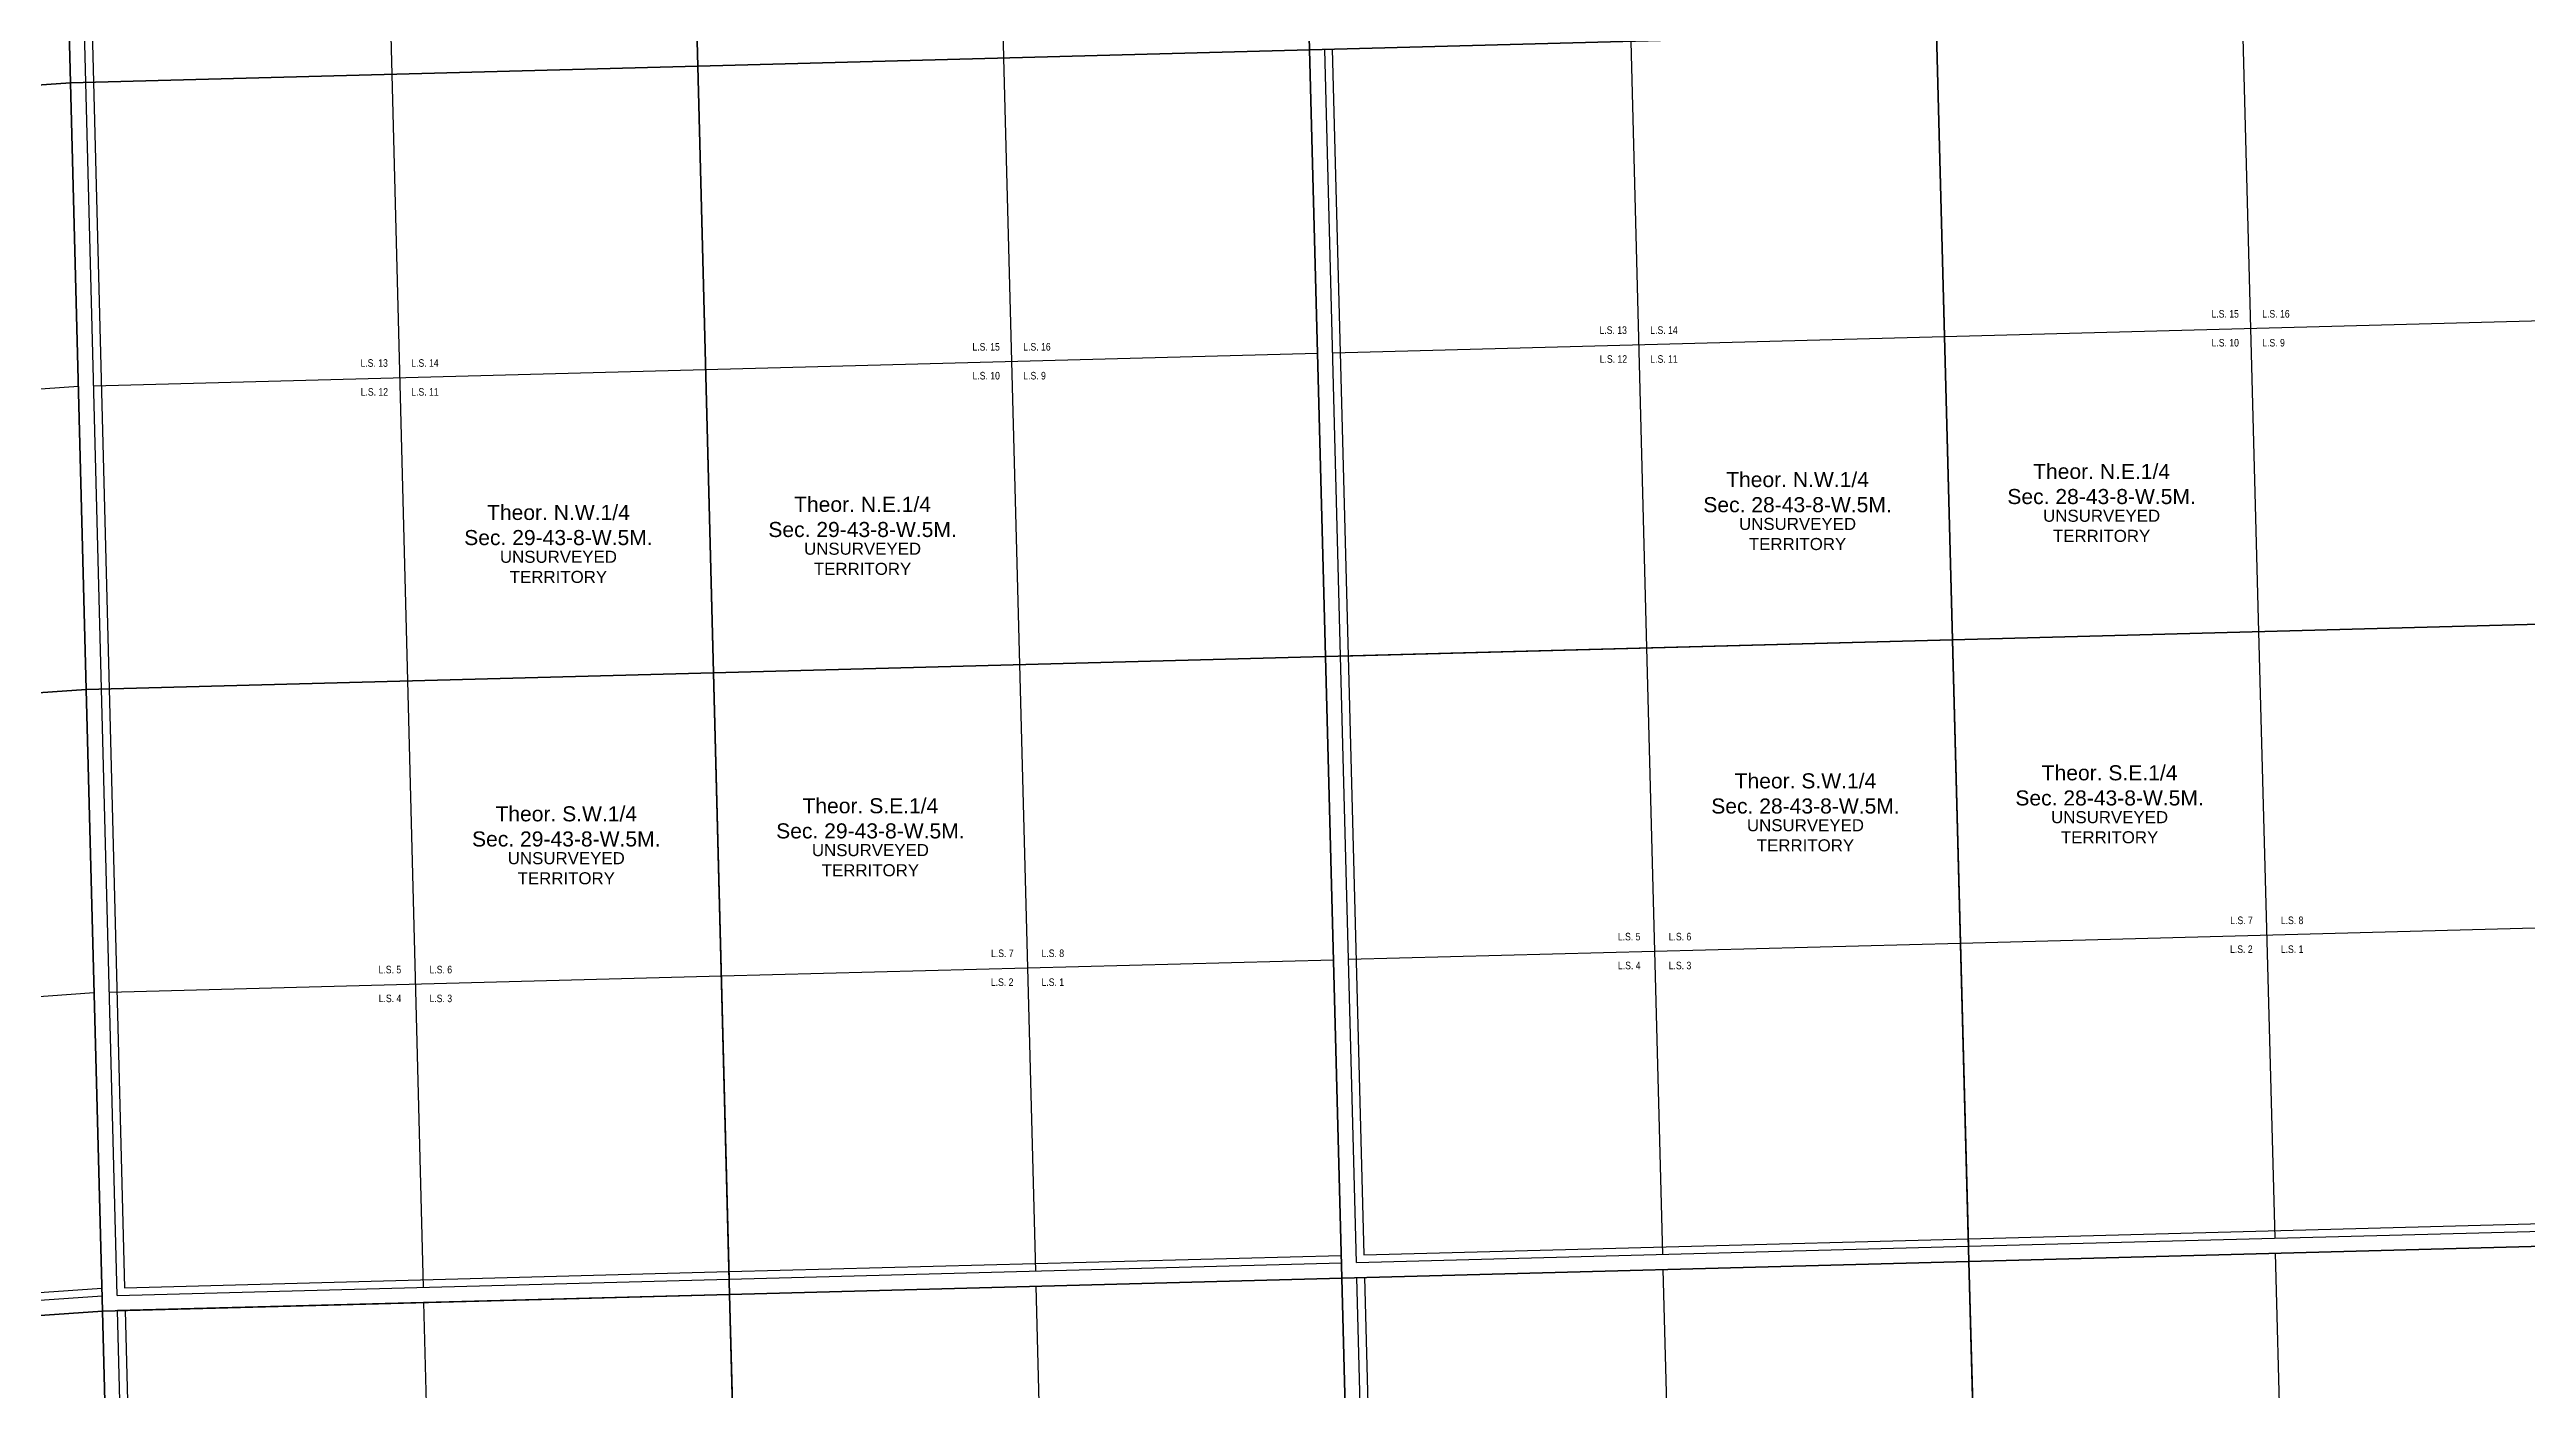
# Model space of a CAD drawing. Header units: millimetres. Extents: x 623951 to 634241, y 5836956 to 5847139.
# Drawn here: x 625674 to 628959, y 5843485 to 5845261 of the extents above; entities that cross this region are included whole.
import ezdxf

# ---------------------------------------------------------------- set-up
doc = ezdxf.new("R2010")
doc.units = ezdxf.units.MM
for name, color, linetype in [('C-SYMBOL', 7, 'Continuous'), ('C-UNS-T', 7, 'Continuous'), ('L-QSEC', 7, 'Continuous'), ('L-QUATER', 30, 'Continuous'), ('L-SECTION-LSD', 7, 'Continuous'), ('L-USEC', 7, 'Continuous'), ('L-USEC-0', 1, 'Continuous'), ('L-USEC2012', 3, 'Continuous'), ('L-USEC3018', 5, 'Continuous')]:
    doc.layers.add(name, color=color, linetype=linetype)
doc.styles.add('100L', font='ARIALN.TTF', dxfattribs={"height": 11})
doc.styles.get("Standard").update_dxf_attribs({"font": 'arial.ttf'})

msp = doc.modelspace()

# ---------------------------------------------------------------- linework, layer by layer
at = {"layer": 'L-QSEC'}
for p, q in [((626491.9, 5846847.6), (626533.7, 5845239.4)), ((628177.1, 5845283), (628219.5, 5843674.8)), ((626533.7, 5845239.4), (626575.6, 5843631.1)), ((627386.5, 5844457.4), (629010, 5844500.5)), ((625742.9, 5844413.7), (627366.4, 5844456.8)), ((624102.7, 5844301.3), (625722.8, 5844413.2)), ((628220, 5843654.7), (628262.5, 5842046.5)), ((626576.1, 5843611), (626618, 5842002.8))]:
    msp.add_line(p, q, dxfattribs=at)
at = {"layer": 'L-QUATER'}
for points in [[(627324.3, 5846065.1), (628155.8, 5846087.2), (628177.1, 5845283), (627345.3, 5845261)], [(625681.2, 5846021.4), (626512.8, 5846043.5), (626533.7, 5845239.4), (625702, 5845217.3)], [(626512.8, 5846043.5), (627324.3, 5846065.1), (627345.3, 5845261), (626533.7, 5845239.4)], [(624871.4, 5845965.3), (625681.2, 5846021.4), (625702, 5845217.3), (624892.1, 5845161.2)], [(627345.3, 5845261), (628177.1, 5845283), (628198.3, 5844478.9), (627366.4, 5844456.8)], [(628177.1, 5845283), (628988.7, 5845304.6), (629010, 5844500.5), (628198.3, 5844478.9)], [(626533.7, 5845239.4), (627345.3, 5845261), (627366.4, 5844456.8), (626554.7, 5844435.3)], [(624892.1, 5845161.2), (625702, 5845217.3), (625722.8, 5844413.2), (624912.7, 5844357)], [(625702, 5845217.3), (626533.7, 5845239.4), (626554.7, 5844435.3), (625722.8, 5844413.2)], [(628198.3, 5844478.9), (629010, 5844500.5), (629031.9, 5843676.3), (628220, 5843654.7)], [(626554.7, 5844435.3), (627366.4, 5844456.8), (627388, 5843632.6), (626576.1, 5843611)], [(627366.4, 5844456.8), (628198.3, 5844478.9), (628220, 5843654.7), (627388, 5843632.6)], [(625722.8, 5844413.2), (626554.7, 5844435.3), (626576.1, 5843611), (625744.1, 5843588.9)], [(624912.7, 5844357), (625722.8, 5844413.2), (625744.1, 5843588.9), (624933.9, 5843532.8)], [(628220, 5843654.7), (629031.9, 5843676.3), (629053.3, 5842872.2), (628241.3, 5842850.6)], [(627388, 5843632.6), (628220, 5843654.7), (628241.3, 5842850.6), (627409.1, 5842828.5)], [(625744.1, 5843588.9), (626576.1, 5843611), (626597.1, 5842806.9), (625764.9, 5842784.8)], [(626576.1, 5843611), (627388, 5843632.6), (627409.1, 5842828.5), (626597.1, 5842806.9)], [(624933.9, 5843532.8), (625744.1, 5843588.9), (625764.9, 5842784.8), (624954.6, 5842728.7)]]:
    msp.add_lwpolyline(points, close=True, dxfattribs=at)
at = {"layer": 'L-SECTION-LSD'}
for p, q in [((626918.5, 5846054.3), (626939.5, 5845250.2)), ((626107.1, 5846032.7), (626127.9, 5845228.6)), ((628582.9, 5845293.8), (628604.2, 5844489.7)), ((626939.5, 5845250.2), (626960.6, 5844446.1)), ((627771.3, 5845272.3), (627792.4, 5844468.2)), ((626127.9, 5845228.6), (626148.8, 5844424.5)), ((628187.7, 5844881), (628999.4, 5844902.6)), ((626544.2, 5844837.3), (627355.9, 5844858.9)), ((627376, 5844859.4), (628187.7, 5844881)), ((625732.5, 5844815.8), (626544.2, 5844837.3)), ((624902.4, 5844759.2), (625712.4, 5844815.2)), ((628604.2, 5844489.7), (628625.5, 5843685.6)), ((627792.4, 5844468.2), (627813.6, 5843664)), ((626148.8, 5844424.5), (626169.7, 5843620.4)), ((626960.6, 5844446.1), (626981.6, 5843641.9)), ((628208.9, 5844076.9), (629020.7, 5844098.4)), ((627397.1, 5844055.3), (628208.9, 5844076.9)), ((625753.3, 5844011.6), (626565.1, 5844033.2)), ((626565.1, 5844033.2), (627377, 5844054.8)), ((624923.1, 5843955.1), (625733.2, 5844011.1)), ((627814.1, 5843643.9), (627835.2, 5842839.8)), ((628626, 5843665.5), (628647.3, 5842861.4)), ((626982.1, 5843621.8), (627003.1, 5842817.7)), ((626170.2, 5843600.3), (626191, 5842796.1))]:
    msp.add_line(p, q, dxfattribs=at)
at = {"layer": 'L-USEC'}
for points in [[(627345.3, 5845261), (626533.7, 5845239.4)], [(625702, 5845217.3), (624892.1, 5845161.2)], [(626533.7, 5845239.4), (625722.1, 5845217.8)]]:
    msp.add_lwpolyline(points, dxfattribs=at)
at = {"layer": 'L-USEC-0'}
for points in [[(627345.3, 5845261), (627324.3, 5846065.1)], [(625702, 5845217.3), (625681.2, 5846021.4)], [(627366.4, 5844456.8), (627345.3, 5845261)], [(625722.8, 5844413.2), (625702, 5845217.3)], [(627387.5, 5843652.7), (627366.4, 5844456.8)], [(625743.6, 5843609.1), (625722.8, 5844413.2)], [(629031.9, 5843676.3), (628220, 5843654.7)], [(628220, 5843654.7), (627408.1, 5843633.2)], [(624933.8, 5843553), (625743.6, 5843609.1)], [(626576.1, 5843611), (625764.2, 5843589.5)], [(627388, 5843632.6), (626576.1, 5843611)], [(627409.1, 5842828.5), (627388, 5843632.6)], [(625744.1, 5843588.9), (624933.9, 5843532.8)], [(625764.9, 5842784.8), (625744.1, 5843588.9)]]:
    msp.add_lwpolyline(points, dxfattribs=at)
at = {"layer": 'L-USEC2012'}
for points in [[(625722.1, 5845217.8), (625701.3, 5846022)], [(627386.5, 5844457.4), (627365.5, 5845261.5)], [(625742.9, 5844413.7), (625722.1, 5845217.8)], [(627407.6, 5843653.3), (627386.5, 5844457.4)], [(625763.7, 5843609.6), (625742.9, 5844413.7)], [(627407.6, 5843653.3), (628219.5, 5843674.8)], [(628219.5, 5843674.8), (629031.4, 5843696.4)], [(626575.6, 5843631.1), (627387.5, 5843652.7)], [(625763.7, 5843609.6), (626575.6, 5843631.1)], [(627429.2, 5842829), (627408.1, 5843633.2)], [(625785, 5842785.3), (625764.2, 5843589.5)]]:
    msp.add_lwpolyline(points, dxfattribs=at)
at = {"layer": 'L-USEC3018'}
for points in [[(625711.4, 5846022.2), (625732.2, 5845218.1)], [(627375.5, 5845261.8), (627396.6, 5844457.6)], [(625732.2, 5845218.1), (625753, 5844414)], [(627396.6, 5844457.6), (627417.4, 5843663.6)], [(625753, 5844414), (625773.5, 5843619.9)], [(628219.2, 5843684.9), (629031.1, 5843706.4)], [(627417.4, 5843663.6), (628219.2, 5843684.9)], [(625773.5, 5843619.9), (626575.3, 5843641.2)], [(626575.3, 5843641.2), (627387.2, 5843662.8)], [(624933.1, 5843563), (625743.3, 5843619.1)], [(627418.2, 5843633.4), (627439.3, 5842829.3)], [(625774.3, 5843589.7), (625795.1, 5842785.6)]]:
    msp.add_lwpolyline(points, dxfattribs=at)

# ---------------------------------------------------------------- texts
at = {"layer": 'C-SYMBOL', "color": 3, "char_height": 20, "attachment_point": 5}
for s, insert in [('Theor. N.W.1/4\\PSec. 28-43-8-W.5M.', (627992.6, 5844674.6)), ('Theor. N.E.1/4\\PSec. 28-43-8-W.5M.', (628395.9, 5844685.4)), ('Theor. N.W.1/4\\PSec. 29-43-8-W.5M.', (626349, 5844631)), ('Theor. N.E.1/4\\PSec. 29-43-8-W.5M.', (626752.4, 5844641.7)), ('Theor. S.W.1/4\\PSec. 28-43-8-W.5M.', (628003.1, 5844275.1)), ('Theor. S.E.1/4\\PSec. 28-43-8-W.5M.', (628406.5, 5844285.8)), ('Theor. S.E.1/4\\PSec. 29-43-8-W.5M.', (626762.8, 5844242.1)), ('Theor. S.W.1/4\\PSec. 29-43-8-W.5M.', (626359.4, 5844231.4))]:
    msp.add_mtext(s, dxfattribs=dict(at, insert=insert))
at = {"layer": 'C-UNS-T', "color": 3, "char_height": 16, "attachment_point": 2}
for insert in [(627992.6, 5844640.6), (628395.9, 5844651.4), (626349, 5844597), (626752.4, 5844607.7), (628003.1, 5844241.1), (628406.5, 5844251.8), (626359.4, 5844197.4), (626762.8, 5844208.1)]:
    msp.add_mtext('UNSURVEYED\\PTERRITORY', dxfattribs=dict(at, insert=insert))

# ---------------------------------------------------------------- next in the draw order: texts
at = {"layer": 'L-SECTION-LSD', "char_height": 10, "attachment_point": 1, "style": '100L', "bg_fill": 3, "box_fill_scale": 1.5, "bg_fill_color": 256, "bg_fill_transparency": 0}
for s, width, insert in [('\\pxqr;L.S. 15', 36.859, (628541.1, 5844916.1)), ('\\pxql;L.S. 16', 36.941, (628609, 5844916.1)), ('\\pxqr;L.S. 13', 36.834, (627729.4, 5844894.5)), ('L.S. 14', 36.998, (627797.3, 5844894.5)), ('\\pxqr;L.S. 13', 36.834, (626085.9, 5844850.9)), ('L.S. 14', 36.998, (626153.8, 5844850.9)), ('\\pxqr;L.S. 15', 36.859, (626897.6, 5844872.4)), ('\\pxql;L.S. 16', 36.941, (626965.6, 5844872.4)), ('\\pxqr;L.S. 12', 37.112, (627729.4, 5844856.2)), ('\\pxql;L.S. 11', 36.449, (627797.3, 5844856.2)), ('\\pxqr;L.S. 10', 36.954, (628541.1, 5844877.8)), ('\\pxql;L.S. 9', 30.527, (628609, 5844877.8)), ('\\pxqr;L.S. 10', 36.954, (626897.6, 5844834.1)), ('\\pxql;L.S. 9', 30.527, (626965.6, 5844834.1)), ('\\pxqr;L.S. 12', 37.112, (626085.9, 5844812.6)), ('\\pxql;L.S. 11', 36.449, (626153.8, 5844812.6)), ('\\pxqr;L.S. 5', 30.401, (627753.8, 5844090.4)), ('\\pxql;L.S. 6', 30.483, (627821.7, 5844090.4)), ('\\pxqr;L.S. 7', 30.88, (628565.6, 5844112)), ('L.S. 8', 30.401, (628633.6, 5844112)), ('\\pxqr;L.S. 7', 30.88, (626921.9, 5844068.3)), ('L.S. 8', 30.401, (626989.8, 5844068.3)), ('\\pxqr;L.S. 2', 30.653, (628565.6, 5844073.7)), ('L.S. 1', 29.991, (628633.6, 5844073.7)), ('\\pxqr;L.S. 5', 30.401, (626110, 5844046.7)), ('\\pxql;L.S. 6', 30.483, (626178, 5844046.7)), ('\\pxqr;L.S. 2', 30.653, (626921.9, 5844030)), ('L.S. 1', 29.991, (626989.8, 5844030)), ('\\pxqr;L.S. 4', 30.54, (627753.8, 5844052.1)), ('\\pxql;L.S. 3', 30.376, (627821.7, 5844052.1)), ('\\pxqr;L.S. 4', 30.54, (626110, 5844008.5)), ('\\pxql;L.S. 3', 30.376, (626178, 5844008.5))]:
    msp.add_mtext_dynamic_manual_height_columns(s, width=width, gutter_width=55, heights=[0], dxfattribs=dict(at, insert=insert))

doc.saveas('drawing.dxf')
